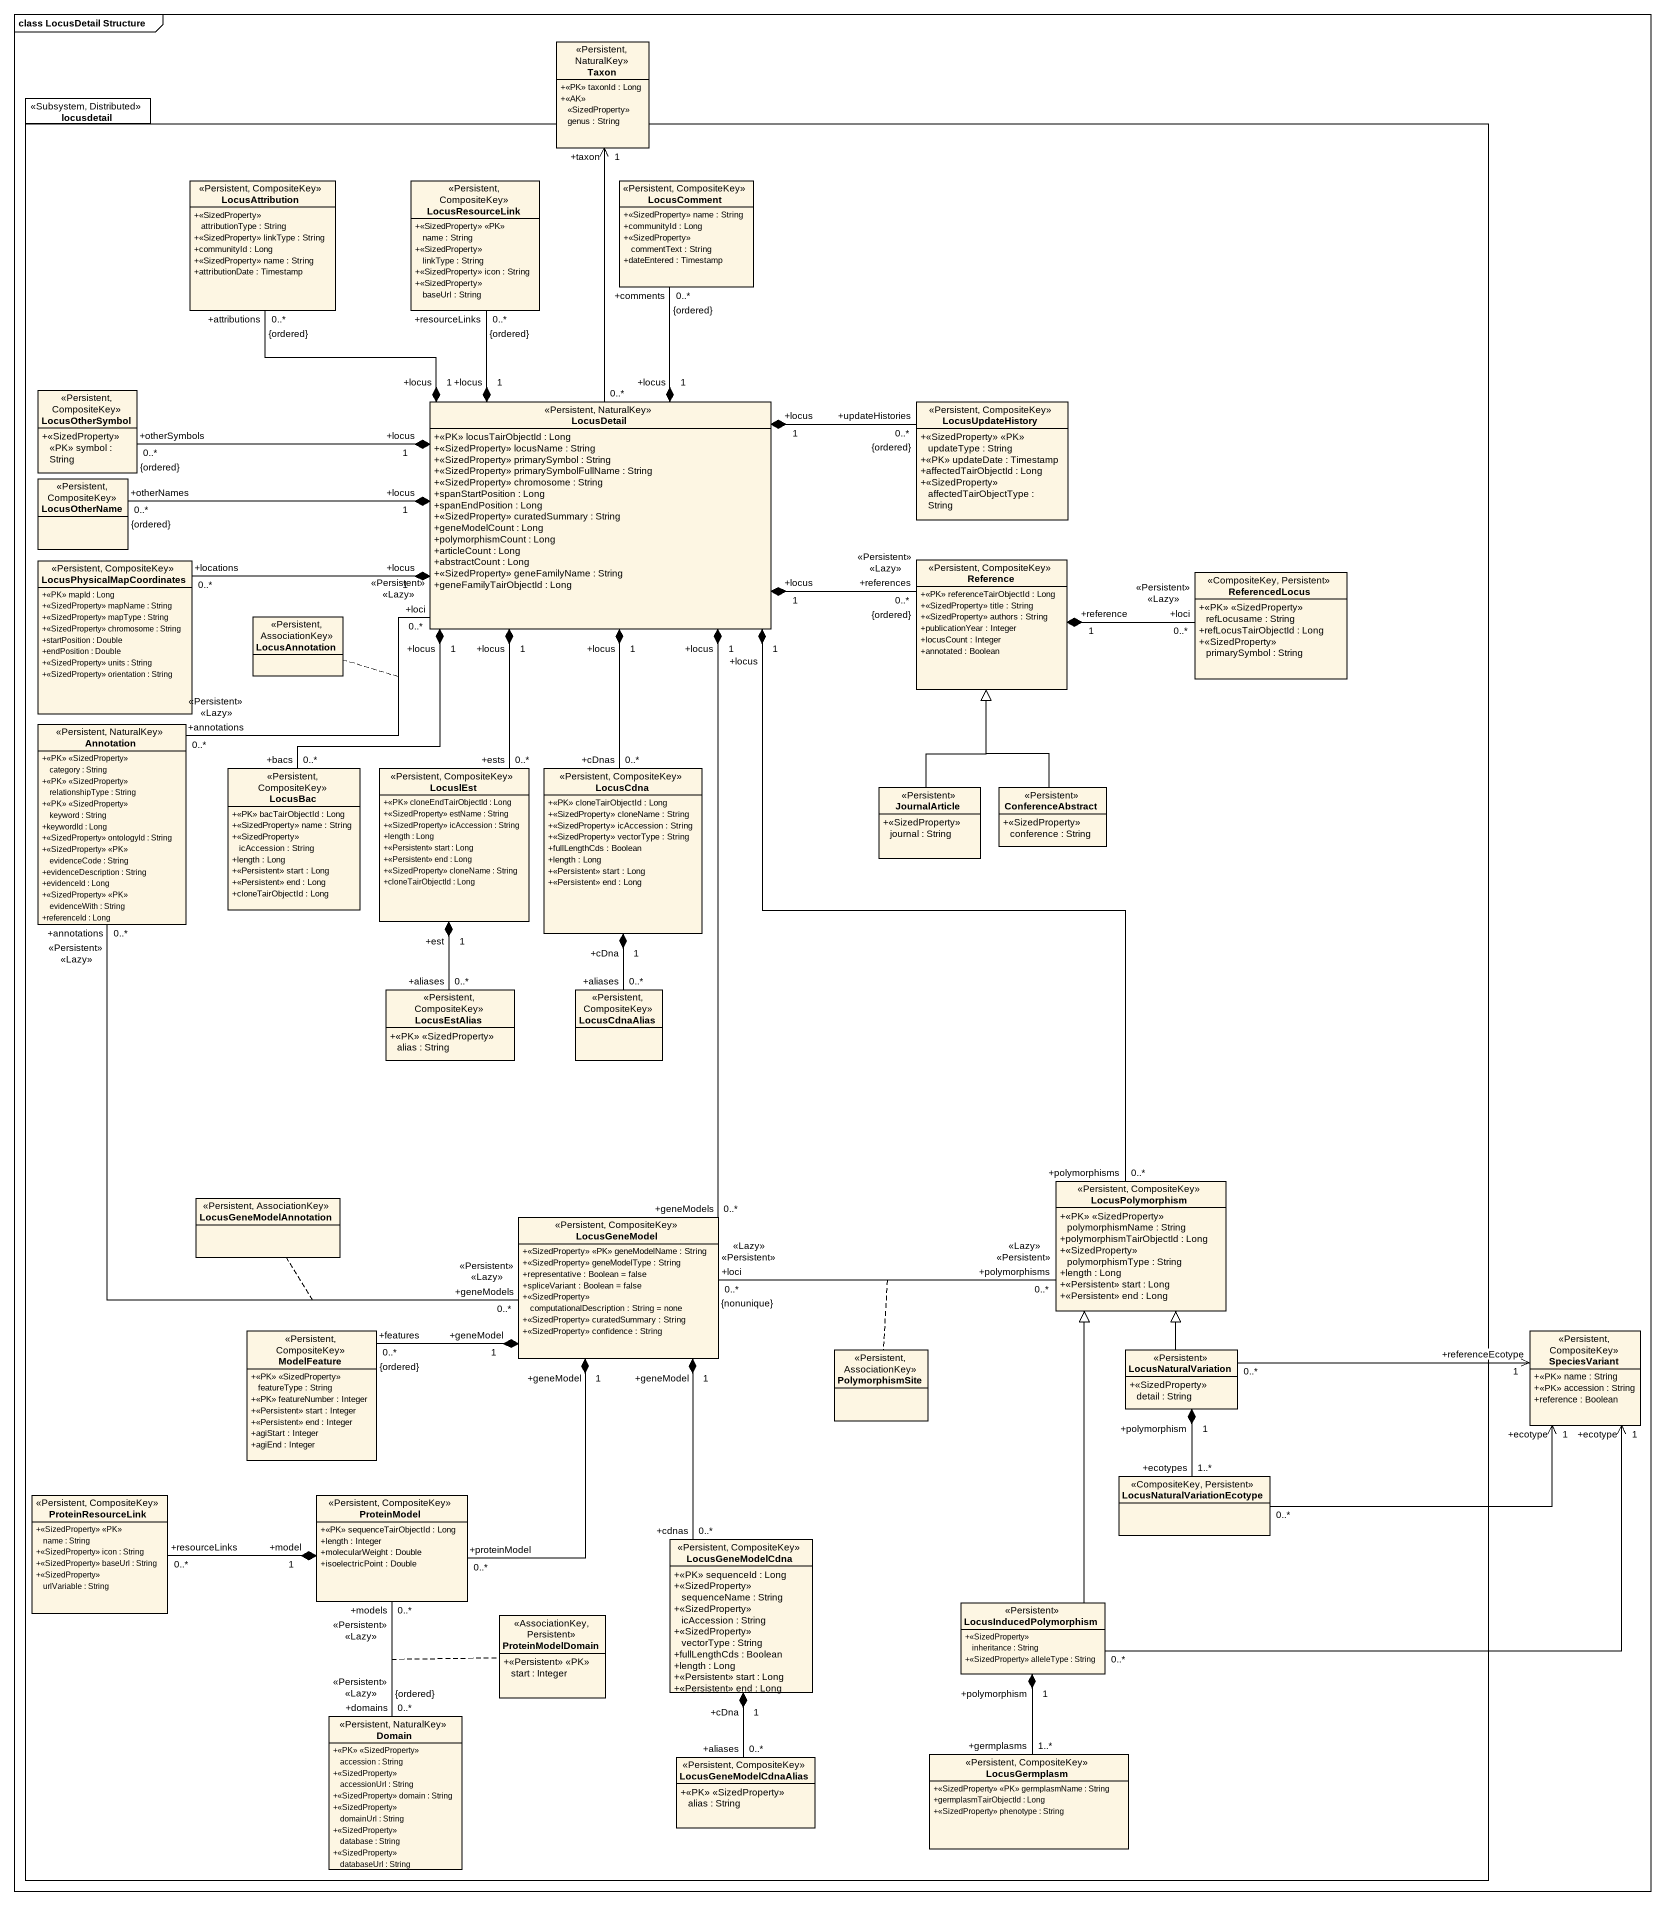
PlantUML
@startuml
mainframe class LocusDetail Structure
hide circle
hide empty members
skinparam classAttributeIconSize 0
class Taxon <<Persistent, NaturalKey>> {
  +<<PK>> taxonId : Long
  +<<AK>> <<SizedProperty>> genus : String
}
package locusdetail <<Subsystem, Distributed>> {
  class LocusAttribution <<Persistent, CompositeKey>> {
    +<<SizedProperty>> attributionType : String
    +<<SizedProperty>> linkType : String
    +communityId : Long
    +<<SizedProperty>> name : String
    +attributionDate : Timestamp
  }
  class LocusResourceLink <<Persistent, CompositeKey>> {
    +<<SizedProperty>> <<PK>> name : String
    +<<SizedProperty>> linkType : String
    +<<SizedProperty>> icon : String
    +<<SizedProperty>> baseUrl : String
  }
  class LocusComment <<Persistent, CompositeKey>> {
    +<<SizedProperty>> name : String
    +communityId : Long
    +<<SizedProperty>> commentText : String
    +dateEntered : Timestamp
  }
  class LocusOtherSymbol <<Persistent, CompositeKey>> {
    +<<SizedProperty>> <<PK>> symbol : String
  }
  class LocusDetail <<Persistent, NaturalKey>> {
    +<<PK>> locusTairObjectId : Long
    +<<SizedProperty>> locusName : String
    +<<SizedProperty>> primarySymbol : String
    +<<SizedProperty>> primarySymbolFullName : String
    +<<SizedProperty>> chromosome : String
    +spanStartPosition : Long
    +spanEndPosition : Long
    +<<SizedProperty>> curatedSummary : String
    +geneModelCount : Long
    +polymorphismCount : Long
    +articleCount : Long
    +abstractCount : Long
    +<<SizedProperty>> geneFamilyName : String
    +geneFamilyTairObjectId : Long
  }
  class LocusUpdateHistory <<Persistent, CompositeKey>> {
    +<<SizedProperty>> <<PK>> updateType : String
    +<<PK>> updateDate : Timestamp
    +affectedTairObjectId : Long
    +<<SizedProperty>> affectedTairObjectType : String
  }
  class LocusOtherName <<Persistent, CompositeKey>>
  class LocusPhysicalMapCoordinates <<Persistent, CompositeKey>> {
    +<<PK>> mapId : Long
    +<<SizedProperty>> mapName : String
    +<<SizedProperty>> mapType : String
    +<<SizedProperty>> chromosome : String
    +startPosition : Double
    +endPosition : Double
    +<<SizedProperty>> units : String
    +<<SizedProperty>> orientation : String
  }
  class Reference <<Persistent, CompositeKey>> {
    +<<PK>> referenceTairObjectId : Long
    +<<SizedProperty>> title : String
    +<<SizedProperty>> authors : String
    +publicationYear : Integer
    +locusCount : Integer
    +annotated : Boolean
  }
  class ReferencedLocus <<CompositeKey, Persistent>> {
    +<<PK>> <<SizedProperty>> refLocusame : String
    +refLocusTairObjectId : Long
    +<<SizedProperty>> primarySymbol : String
  }
  class LocusAnnotation <<Persistent, AssociationKey>>
  class "Annotation" as Annotation_ <<Persistent, NaturalKey>> {
    +<<PK>> <<SizedProperty>> category : String
    +<<PK>> <<SizedProperty>> relationshipType : String
    +<<PK>> <<SizedProperty>> keyword : String
    +keywordId : Long
    +<<SizedProperty>> ontologyId : String
    +<<SizedProperty>> <<PK>> evidenceCode : String
    +evidenceDescription : String
    +evidenceId : Long
    +<<SizedProperty>> <<PK>> evidenceWith : String
    +referenceId : Long
  }
  class LocusBac <<Persistent, CompositeKey>> {
    +<<PK>> bacTairObjectId : Long
    +<<SizedProperty>> name : String
    +<<SizedProperty>> icAccession : String
    +length : Long
    +<<Persistent>> start : Long
    +<<Persistent>> end : Long
    +cloneTairObjectId : Long
  }
  class LocuslEst <<Persistent, CompositeKey>> {
    +<<PK>> cloneEndTairObjectId : Long
    +<<SizedProperty>> estName : String
    +<<SizedProperty>> icAccession : String
    +length : Long
    +<<Persistent>> start : Long
    +<<Persistent>> end : Long
    +<<SizedProperty>> cloneName : String
    +cloneTairObjectId : Long
  }
  class LocusCdna <<Persistent, CompositeKey>> {
    +<<PK>> cloneTairObjectId : Long
    +<<SizedProperty>> cloneName : String
    +<<SizedProperty>> icAccession : String
    +<<SizedProperty>> vectorType : String
    +fullLengthCds : Boolean
    +length : Long
    +<<Persistent>> start : Long
    +<<Persistent>> end : Long
  }
  class JournalArticle <<Persistent>> {
    +<<SizedProperty>> journal : String
  }
  class ConferenceAbstract <<Persistent>> {
    +<<SizedProperty>> conference : String
  }
  class LocusEstAlias <<Persistent, CompositeKey>> {
    +<<PK>> <<SizedProperty>> alias : String
  }
  class LocusCdnaAlias <<Persistent, CompositeKey>>
  class LocusPolymorphism <<Persistent, CompositeKey>> {
    +<<PK>> <<SizedProperty>> polymorphismName : String
    +polymorphismTairObjectId : Long
    +<<SizedProperty>> polymorphismType : String
    +length : Long
    +<<Persistent>> start : Long
    +<<Persistent>> end : Long
  }
  class LocusGeneModelAnnotation <<Persistent, AssociationKey>>
  class LocusGeneModel <<Persistent, CompositeKey>> {
    +<<SizedProperty>> <<PK>> geneModelName : String
    +<<SizedProperty>> geneModelType : String
    +representative : Boolean = false
    +spliceVariant : Boolean = false
    +<<SizedProperty>> computationalDescription : String = none
    +<<SizedProperty>> curatedSummary : String
    +<<SizedProperty>> confidence : String
  }
  class ModelFeature <<Persistent, CompositeKey>> {
    +<<PK>> <<SizedProperty>> featureType : String
    +<<PK>> featureNumber : Integer
    +<<Persistent>> start : Integer
    +<<Persistent>> end : Integer
    +agiStart : Integer
    +agiEnd : Integer
  }
  class PolymorphismSite <<Persistent, AssociationKey>>
  class LocusNaturalVariation <<Persistent>> {
    +<<SizedProperty>> detail : String
  }
  class ProteinResourceLink <<Persistent, CompositeKey>> {
    +<<SizedProperty>> <<PK>> name : String
    +<<SizedProperty>> icon : String
    +<<SizedProperty>> baseUrl : String
    +<<SizedProperty>> urlVariable : String
  }
  class ProteinModel <<Persistent, CompositeKey>> {
    +<<PK>> sequenceTairObjectId : Long
    +length : Integer
    +molecularWeight : Double
    +isoelectricPoint : Double
  }
  class LocusNaturalVariationEcotype <<CompositeKey, Persistent>>
  class LocusGeneModelCdna <<Persistent, CompositeKey>> {
    +<<PK>> sequenceId : Long
    +<<SizedProperty>> sequenceName : String
    +<<SizedProperty>> icAccession : String
    +<<SizedProperty>> vectorType : String
    +fullLengthCds : Boolean
    +length : Long
    +<<Persistent>> start : Long
    +<<Persistent>> end : Long
  }
  class ProteinModelDomain <<AssociationKey, Persistent>> {
    +<<Persistent>> <<PK>> start : Integer
  }
  class LocusInducedPolymorphism <<Persistent>> {
    +<<SizedProperty>> inheritance : String
    +<<SizedProperty>> alleleType : String
  }
  class Domain <<Persistent, NaturalKey>> {
    +<<PK>> <<SizedProperty>> accession : String
    +<<SizedProperty>> accessionUrl : String
    +<<SizedProperty>> domain : String
    +<<SizedProperty>> domainUrl : String
    +<<SizedProperty>> database : String
    +<<SizedProperty>> databaseUrl : String
  }
  class LocusGermplasm <<Persistent, CompositeKey>> {
    +<<SizedProperty>> <<PK>> germplasmName : String
    +germplasmTairObjectId : Long
    +<<SizedProperty>> phenotype : String
  }
  class LocusGeneModelCdnaAlias <<Persistent, CompositeKey>> {
    +<<PK>> <<SizedProperty>> alias : String
  }
}
class SpeciesVariant <<Persistent, CompositeKey>> {
  +<<PK>> name : String
  +<<PK>> accession : String
  +reference : Boolean
}
Taxon "1\n+taxon" <-- "0..*" LocusDetail
LocusDetail "1\n+locus" *-up- "0..*\n+attributions\n{ordered}" LocusAttribution
LocusDetail "1\n+locus" *-up- "0..*\n+resourceLinks\n{ordered}" LocusResourceLink
LocusDetail "1\n+locus" *-up- "0..*\n+comments\n{ordered}" LocusComment
LocusDetail "1\n+locus" *-left- "0..*\n+otherSymbols\n{ordered}" LocusOtherSymbol
LocusDetail "1\n+locus" *-right- "0..*\n+updateHistories\n{ordered}" LocusUpdateHistory
LocusDetail "1\n+locus" *-left- "0..*\n+otherNames\n{ordered}" LocusOtherName
LocusDetail "1\n+locus" *-left- "0..*\n+locations" LocusPhysicalMapCoordinates
LocusDetail "1\n+locus" *-right- "0..*\n+references\n<<Persistent>> <<Lazy>>\n{ordered}" Reference
LocusDetail "+loci\n0..*\n<<Persistent>> <<Lazy>>" -- "+annotations\n0..*\n<<Persistent>> <<Lazy>>" Annotation_
(LocusDetail, Annotation_) .. LocusAnnotation
LocusDetail "1\n+locus" *-- "0..*\n+bacs" LocusBac
LocusDetail "1\n+locus" *-- "0..*\n+ests" LocuslEst
LocusDetail "+locus\n1" *-- "0..*\n+cDnas" LocusCdna
LocusDetail "+locus\n1" *-- "+polymorphisms\n0..*" LocusPolymorphism
LocusDetail "1\n+locus" *-- "0..*\n+geneModels" LocusGeneModel
Reference "+reference\n1" *-right- "+loci\n0..*\n<<Persistent>> <<Lazy>>" ReferencedLocus
LocuslEst "1\n+est" *-- "0..*\n+aliases" LocusEstAlias
LocusCdna "1\n+cDna" *-- "0..*\n+aliases" LocusCdnaAlias
JournalArticle -up-|> Reference
ConferenceAbstract -up-|> Reference
LocusPolymorphism "+polymorphisms\n0..*\n<<Lazy>> <<Persistent>>" -left- "+loci\n0..*\n<<Lazy>> <<Persistent>>\n{nonunique}" LocusGeneModel
(LocusPolymorphism, LocusGeneModel) .. PolymorphismSite
LocusGeneModel "+geneModels\n0..*\n<<Persistent>> <<Lazy>>" -up- "+annotations\n0..*\n<<Persistent>> <<Lazy>>" Annotation_
(LocusGeneModel, Annotation_) .. LocusGeneModelAnnotation
LocusGeneModel "1\n+geneModel" *-left- "0..*\n+features\n{ordered}" ModelFeature
LocusGeneModel "1\n+geneModel" *-- "0..*\n+proteinModel" ProteinModel
LocusGeneModel "1\n+geneModel" *-- "0..*\n+cdnas" LocusGeneModelCdna
LocusNaturalVariation -up-|> LocusPolymorphism
LocusNaturalVariation "0..*" -right-> "1\n+referenceEcotype" SpeciesVariant
LocusNaturalVariation "+polymorphism\n1" *-- "1..*\n+ecotypes" LocusNaturalVariationEcotype
ProteinModel "1\n+model" *-left- "+resourceLinks\n0..*" ProteinResourceLink
ProteinModel "0..*\n+models\n<<Persistent>> <<Lazy>>" -- "0..*\n+domains\n<<Persistent>> <<Lazy>>\n{ordered}" Domain
(ProteinModel, Domain) .. ProteinModelDomain
LocusNaturalVariationEcotype "0..*" -right-> "+ecotype\n1" SpeciesVariant
LocusGeneModelCdna "1\n+cDna" *-- "0..*\n+aliases" LocusGeneModelCdnaAlias
LocusInducedPolymorphism -up-|> LocusPolymorphism
LocusInducedPolymorphism "0..*" -right-> "1\n+ecotype" SpeciesVariant
LocusInducedPolymorphism "1\n+polymorphism" *-- "1..*\n+germplasms" LocusGermplasm
@enduml
